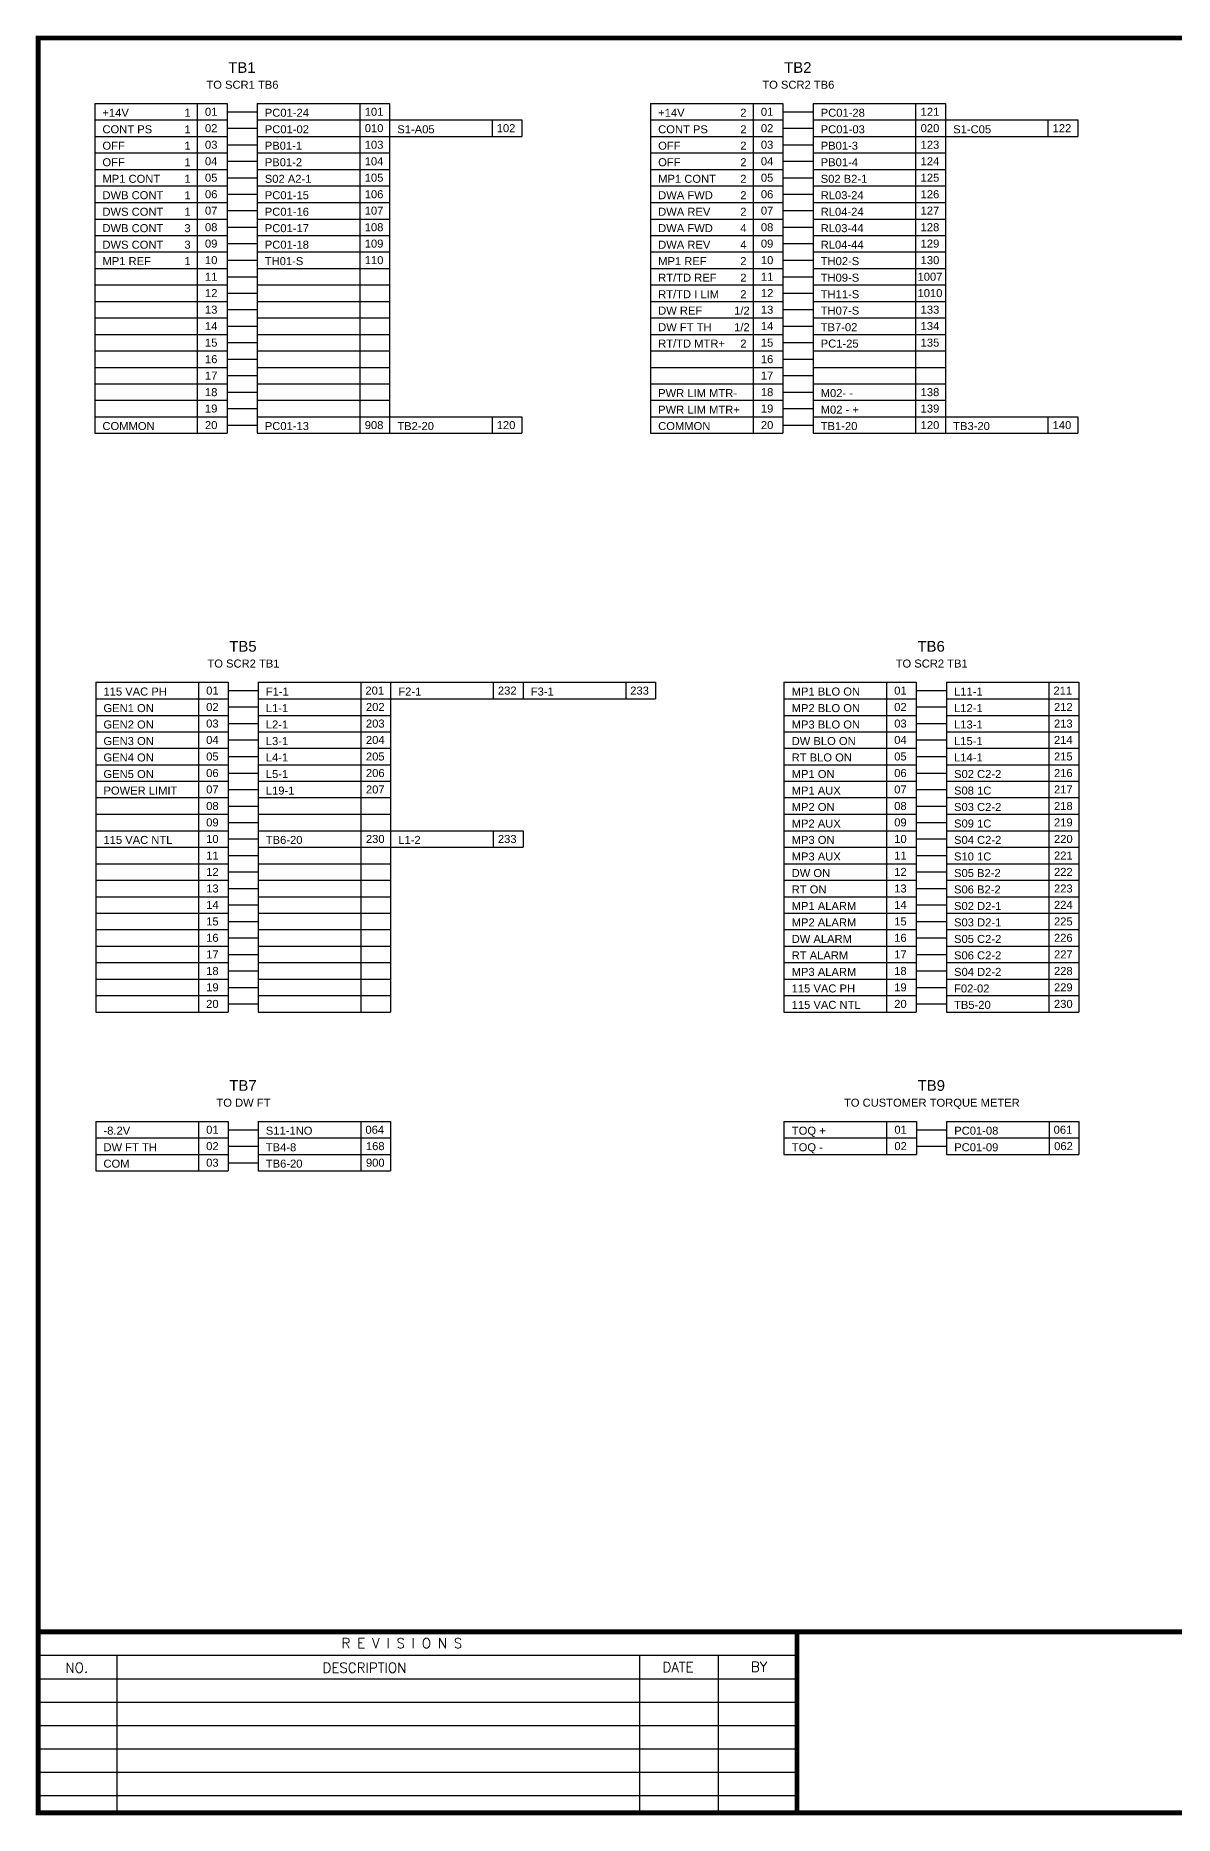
# Model space of a CAD drawing. Extents: x 0.9 to 17.6, y -2.5 to 7.9.
# Drawn here: x 0.94 to 7.61, y -2.51 to 7.91 of the extents above; entities that cross this region are included whole.
import ezdxf
from ezdxf.enums import TextEntityAlignment as Align

# ---------------------------------------------------------------- set-up
doc = ezdxf.new("R2010")
doc.units = 0
doc.header["$MEASUREMENT"] = 0
doc.layers.get('0').update_dxf_attribs({"linetype": 'CONTINUOUS'})
doc.layers.add('DRAWING', color=7, linetype='CONTINUOUS')
doc.styles.add('ROMAND', font='ROMAND.shx')
doc.styles.get("Standard").update_dxf_attribs({"font": 'ARIAL.TTF'})

msp = doc.modelspace()

# ---------------------------------------------------------------- linework, layer by layer
at = {"color": 4}
for p, q in [((0.956, -1.436), (0.956, -2.496)), ((0.956, -1.573), (5.401, -1.573)), ((1.417, -1.573), (1.417, -2.496)), ((4.479, -1.573), (4.479, -2.496)), ((4.94, -1.573), (4.94, -2.496))]:
    msp.add_line(p, q, dxfattribs=at)
at = {"color": 3}
for p, q in [((0.956, -1.71), (5.401, -1.71)), ((0.956, -1.847), (5.401, -1.847)), ((0.956, -1.984), (5.401, -1.984)), ((0.956, -2.121), (5.401, -2.121)), ((0.956, -2.257), (5.401, -2.257)), ((0.956, -2.394), (5.401, -2.394))]:
    msp.add_line(p, q, dxfattribs=at)
at = {"color": 4, "const_width": 0.0288}
msp.add_lwpolyline([(17.588, -2.496), (17.588, 7.899), (0.956, 7.899), (0.956, -2.496)], close=True, dxfattribs=at)
for points in [[(0.956, -1.436), (17.588, -1.436)], [(5.401, -1.436), (5.401, -2.496)]]:
    msp.add_lwpolyline(points, dxfattribs=at)
at = {"layer": 'DRAWING'}
for p, q in [((1.288, 7.515), (1.288, 5.584)), ((1.288, 7.515), (2.063, 7.515)), ((1.888, 7.515), (1.888, 5.584)), ((2.063, 7.515), (2.063, 5.584)), ((2.239, 7.515), (2.239, 5.584)), ((2.239, 7.515), (3.015, 7.515)), ((2.239, 7.515), (2.239, 7.419)), ((2.84, 7.515), (2.84, 5.584)), ((3.015, 7.515), (3.015, 5.584)), ((4.543, 7.515), (4.543, 5.584)), ((4.543, 7.515), (5.319, 7.515)), ((5.144, 7.515), (5.144, 5.584)), ((5.319, 7.515), (5.319, 5.584)), ((5.495, 7.515), (6.27, 7.515)), ((5.495, 7.515), (5.495, 5.584)), ((5.495, 7.515), (5.495, 7.419)), ((6.096, 7.515), (6.096, 5.584)), ((6.27, 7.515), (6.27, 5.584)), ((1.288, 7.419), (2.063, 7.419)), ((2.063, 7.467), (2.239, 7.467)), ((2.239, 7.419), (3.015, 7.419)), ((3.015, 7.419), (3.015, 7.322)), ((3.015, 7.419), (3.015, 7.322)), ((3.015, 7.419), (3.79, 7.419)), ((3.616, 7.419), (3.616, 7.322)), ((3.79, 7.419), (3.79, 7.322)), ((3.79, 7.419), (3.79, 7.322)), ((4.543, 7.419), (5.319, 7.419)), ((5.319, 7.467), (5.495, 7.467)), ((5.495, 7.419), (6.27, 7.419)), ((6.27, 7.419), (7.046, 7.419)), ((6.27, 7.419), (6.27, 7.322)), ((6.27, 7.419), (6.27, 7.322)), ((6.871, 7.419), (6.871, 7.322)), ((7.046, 7.419), (7.046, 7.322)), ((7.046, 7.419), (7.046, 7.322)), ((1.288, 7.322), (2.063, 7.322)), ((2.063, 7.371), (2.239, 7.371)), ((2.239, 7.322), (3.015, 7.322)), ((3.015, 7.322), (3.79, 7.322)), ((4.543, 7.322), (5.319, 7.322)), ((5.319, 7.371), (5.495, 7.371)), ((5.495, 7.322), (6.27, 7.322)), ((6.27, 7.322), (7.046, 7.322)), ((1.288, 7.226), (2.063, 7.226)), ((2.063, 7.274), (2.239, 7.274)), ((2.239, 7.226), (3.015, 7.226)), ((4.543, 7.226), (5.319, 7.226)), ((5.319, 7.274), (5.495, 7.274)), ((5.495, 7.226), (6.27, 7.226)), ((1.288, 7.129), (2.063, 7.129)), ((2.063, 7.177), (2.239, 7.177)), ((2.239, 7.129), (3.015, 7.129)), ((4.543, 7.129), (5.319, 7.129)), ((5.319, 7.177), (5.495, 7.177)), ((5.495, 7.129), (6.27, 7.129)), ((1.288, 7.033), (2.063, 7.033)), ((2.063, 7.081), (2.239, 7.081)), ((2.063, 6.984), (2.239, 6.984)), ((2.239, 7.033), (3.015, 7.033)), ((4.543, 7.033), (5.319, 7.033)), ((5.319, 7.081), (5.495, 7.081)), ((5.319, 6.984), (5.495, 6.984)), ((5.495, 7.033), (6.27, 7.033)), ((1.288, 6.936), (2.063, 6.936)), ((2.063, 6.888), (2.239, 6.888)), ((2.239, 6.936), (3.015, 6.936)), ((4.543, 6.936), (5.319, 6.936)), ((5.319, 6.888), (5.495, 6.888)), ((5.495, 6.936), (6.27, 6.936)), ((1.288, 6.839), (2.063, 6.839)), ((2.063, 6.791), (2.239, 6.791)), ((2.239, 6.839), (3.015, 6.839)), ((2.239, 6.839), (3.015, 6.839)), ((4.543, 6.839), (5.319, 6.839)), ((5.319, 6.791), (5.495, 6.791)), ((5.495, 6.839), (6.27, 6.839)), ((5.495, 6.839), (6.27, 6.839)), ((1.288, 6.743), (2.063, 6.743)), ((2.063, 6.695), (2.239, 6.695)), ((2.239, 6.743), (3.015, 6.743)), ((2.239, 6.743), (3.015, 6.743)), ((4.543, 6.743), (5.319, 6.743)), ((5.319, 6.695), (5.495, 6.695)), ((5.495, 6.743), (6.27, 6.743)), ((5.495, 6.743), (6.27, 6.743)), ((5.495, 6.743), (6.27, 6.743)), ((1.288, 6.646), (2.063, 6.646)), ((2.063, 6.598), (2.239, 6.598)), ((2.239, 6.646), (3.015, 6.646)), ((2.239, 6.646), (3.015, 6.646)), ((4.543, 6.646), (5.319, 6.646)), ((5.319, 6.598), (5.495, 6.598)), ((5.495, 6.646), (6.27, 6.646)), ((5.495, 6.646), (6.27, 6.646)), ((1.288, 6.55), (2.063, 6.55)), ((2.063, 6.501), (2.239, 6.501)), ((2.239, 6.55), (3.015, 6.55)), ((4.543, 6.55), (5.319, 6.55)), ((5.319, 6.501), (5.495, 6.501)), ((5.495, 6.55), (6.27, 6.55)), ((1.288, 6.453), (2.063, 6.453)), ((2.063, 6.405), (2.239, 6.405)), ((2.239, 6.453), (3.015, 6.453)), ((4.543, 6.453), (5.319, 6.453)), ((4.543, 6.453), (5.319, 6.453)), ((4.543, 6.453), (5.319, 6.453)), ((5.319, 6.405), (5.495, 6.405)), ((5.495, 6.453), (6.27, 6.453)), ((5.495, 6.453), (6.27, 6.453)), ((1.288, 6.356), (2.063, 6.356)), ((1.288, 6.26), (2.063, 6.26)), ((2.063, 6.308), (2.239, 6.308)), ((2.239, 6.356), (3.015, 6.356)), ((2.239, 6.26), (3.015, 6.26)), ((4.543, 6.356), (5.319, 6.356)), ((4.543, 6.356), (5.319, 6.356)), ((4.543, 6.356), (5.319, 6.356)), ((4.543, 6.26), (5.319, 6.26)), ((4.543, 6.26), (5.319, 6.26)), ((4.543, 6.26), (5.319, 6.26)), ((5.319, 6.308), (5.495, 6.308)), ((5.495, 6.356), (6.27, 6.356)), ((5.495, 6.356), (6.27, 6.356)), ((5.495, 6.26), (6.27, 6.26)), ((5.495, 6.26), (6.27, 6.26)), ((1.288, 6.163), (2.063, 6.163)), ((2.063, 6.212), (2.239, 6.212)), ((2.239, 6.163), (3.015, 6.163)), ((4.543, 6.163), (5.319, 6.163)), ((4.543, 6.163), (5.319, 6.163)), ((4.543, 6.163), (5.319, 6.163)), ((5.319, 6.212), (5.495, 6.212)), ((5.495, 6.163), (6.27, 6.163)), ((5.495, 6.163), (6.27, 6.163)), ((1.288, 6.067), (2.063, 6.067)), ((2.063, 6.115), (2.239, 6.115)), ((2.239, 6.067), (3.015, 6.067)), ((4.543, 6.067), (5.319, 6.067)), ((4.543, 6.067), (5.319, 6.067)), ((4.543, 6.067), (5.319, 6.067)), ((5.319, 6.115), (5.495, 6.115)), ((5.495, 6.067), (6.27, 6.067)), ((5.495, 6.067), (6.27, 6.067)), ((1.288, 5.97), (2.063, 5.97)), ((2.063, 6.018), (2.239, 6.018)), ((2.239, 5.97), (3.015, 5.97)), ((4.543, 5.97), (5.319, 5.97)), ((5.319, 6.018), (5.495, 6.018)), ((5.495, 5.97), (6.27, 5.97)), ((1.288, 5.874), (2.063, 5.874)), ((2.063, 5.922), (2.239, 5.922)), ((2.239, 5.874), (3.015, 5.874)), ((4.543, 5.874), (5.319, 5.874)), ((5.319, 5.922), (5.495, 5.922)), ((5.495, 5.874), (6.27, 5.874)), ((1.288, 5.777), (2.063, 5.777)), ((2.063, 5.825), (2.239, 5.825)), ((2.239, 5.777), (3.015, 5.777)), ((4.543, 5.777), (5.319, 5.777)), ((5.319, 5.825), (5.495, 5.825)), ((5.495, 5.777), (6.27, 5.777)), ((5.495, 5.777), (6.27, 5.777)), ((5.495, 5.777), (6.27, 5.777)), ((1.288, 5.68), (2.063, 5.68)), ((2.063, 5.729), (2.239, 5.729)), ((2.063, 5.632), (2.239, 5.632)), ((2.239, 5.68), (3.015, 5.68)), ((3.015, 5.68), (3.79, 5.68)), ((3.015, 5.68), (3.015, 5.584)), ((3.015, 5.68), (3.015, 5.584)), ((3.616, 5.68), (3.616, 5.584)), ((3.79, 5.68), (3.79, 5.584)), ((3.79, 5.68), (3.79, 5.584)), ((4.543, 5.68), (5.319, 5.68)), ((4.543, 5.68), (5.319, 5.68)), ((5.319, 5.729), (5.495, 5.729)), ((5.319, 5.632), (5.495, 5.632)), ((5.495, 5.68), (6.27, 5.68)), ((5.495, 5.68), (6.27, 5.68)), ((6.27, 5.68), (7.046, 5.68)), ((6.27, 5.68), (6.27, 5.584)), ((6.27, 5.68), (6.27, 5.584)), ((6.871, 5.68), (6.871, 5.584)), ((7.046, 5.68), (7.046, 5.584)), ((7.046, 5.68), (7.046, 5.584)), ((1.288, 5.584), (2.063, 5.584)), ((2.239, 5.584), (3.015, 5.584)), ((3.015, 5.584), (3.79, 5.584)), ((4.543, 5.584), (5.319, 5.584)), ((5.495, 5.584), (6.27, 5.584)), ((6.27, 5.584), (7.046, 5.584)), ((1.294, 4.126), (1.294, 2.194)), ((1.294, 4.126), (2.07, 4.126)), ((1.895, 4.126), (1.895, 2.194)), ((2.07, 4.126), (2.07, 2.194)), ((2.07, 4.077), (2.245, 4.077)), ((2.245, 4.126), (2.245, 2.194)), ((2.245, 4.126), (4.573, 4.126)), ((2.245, 4.126), (2.245, 4.029)), ((2.846, 4.126), (2.846, 2.194)), ((3.021, 4.126), (3.021, 2.194)), ((3.021, 4.126), (3.021, 4.029)), ((3.622, 4.126), (3.622, 4.029)), ((3.797, 4.126), (3.797, 4.029)), ((3.797, 4.126), (3.797, 4.029)), ((3.797, 4.126), (4.573, 4.126)), ((4.398, 4.126), (4.398, 4.029)), ((4.573, 4.126), (4.573, 4.029)), ((4.573, 4.126), (4.573, 4.029)), ((5.324, 4.126), (5.324, 2.194)), ((5.324, 4.126), (6.1, 4.126)), ((5.925, 4.126), (5.925, 2.194)), ((6.1, 4.126), (6.1, 2.194)), ((6.1, 4.077), (6.276, 4.077)), ((6.276, 4.126), (6.276, 2.194)), ((6.276, 4.126), (7.052, 4.126)), ((6.276, 4.126), (6.276, 4.029)), ((6.877, 4.126), (6.877, 2.194)), ((7.052, 4.126), (7.052, 2.194)), ((7.052, 4.126), (7.052, 4.029)), ((1.294, 4.029), (2.07, 4.029)), ((2.07, 3.981), (2.245, 3.981)), ((2.245, 4.029), (4.573, 4.029)), ((3.797, 4.029), (4.573, 4.029)), ((5.324, 4.029), (6.1, 4.029)), ((6.1, 3.981), (6.276, 3.981)), ((6.276, 4.029), (7.052, 4.029)), ((1.294, 3.932), (2.07, 3.932)), ((2.07, 3.884), (2.245, 3.884)), ((2.245, 3.932), (3.021, 3.932)), ((5.324, 3.932), (6.1, 3.932)), ((6.1, 3.884), (6.276, 3.884)), ((6.276, 3.932), (7.052, 3.932)), ((1.294, 3.836), (2.07, 3.836)), ((2.07, 3.788), (2.245, 3.788)), ((2.245, 3.836), (3.021, 3.836)), ((2.245, 3.836), (3.021, 3.836)), ((5.324, 3.836), (6.1, 3.836)), ((6.1, 3.788), (6.276, 3.788)), ((6.276, 3.836), (7.052, 3.836)), ((6.276, 3.836), (7.052, 3.836)), ((1.294, 3.739), (2.07, 3.739)), ((2.07, 3.691), (2.245, 3.691)), ((2.245, 3.739), (3.021, 3.739)), ((2.245, 3.739), (3.021, 3.739)), ((5.324, 3.739), (6.1, 3.739)), ((6.1, 3.691), (6.276, 3.691)), ((6.276, 3.739), (7.052, 3.739)), ((6.276, 3.739), (7.052, 3.739)), ((1.294, 3.643), (2.07, 3.643)), ((1.294, 3.643), (2.07, 3.643)), ((1.294, 3.546), (2.07, 3.546)), ((1.294, 3.546), (2.07, 3.546)), ((2.07, 3.594), (2.245, 3.594)), ((2.245, 3.643), (3.021, 3.643)), ((2.245, 3.643), (3.021, 3.643)), ((2.245, 3.546), (3.021, 3.546)), ((2.245, 3.546), (3.021, 3.546)), ((5.324, 3.643), (6.1, 3.643)), ((5.324, 3.643), (6.1, 3.643)), ((5.324, 3.546), (6.1, 3.546)), ((5.324, 3.546), (6.1, 3.546)), ((6.1, 3.594), (6.276, 3.594)), ((6.276, 3.643), (7.052, 3.643)), ((6.276, 3.643), (7.052, 3.643)), ((6.276, 3.546), (7.052, 3.546)), ((6.276, 3.546), (7.052, 3.546)), ((6.276, 3.546), (7.052, 3.546)), ((1.294, 3.45), (2.07, 3.45)), ((1.294, 3.45), (2.07, 3.45)), ((1.294, 3.45), (2.07, 3.45)), ((2.07, 3.498), (2.245, 3.498)), ((2.245, 3.45), (3.021, 3.45)), ((2.245, 3.45), (3.021, 3.45)), ((5.324, 3.45), (6.1, 3.45)), ((5.324, 3.45), (6.1, 3.45)), ((5.324, 3.45), (6.1, 3.45)), ((6.1, 3.498), (6.276, 3.498)), ((6.276, 3.45), (7.052, 3.45)), ((6.276, 3.45), (7.052, 3.45)), ((6.276, 3.45), (7.052, 3.45)), ((1.294, 3.353), (2.07, 3.353)), ((1.294, 3.353), (2.07, 3.353)), ((2.07, 3.401), (2.245, 3.401)), ((2.245, 3.353), (3.021, 3.353)), ((5.324, 3.353), (6.1, 3.353)), ((5.324, 3.353), (6.1, 3.353)), ((5.324, 3.353), (6.1, 3.353)), ((6.1, 3.401), (6.276, 3.401)), ((6.276, 3.353), (7.052, 3.353)), ((6.276, 3.353), (7.052, 3.353)), ((6.276, 3.353), (7.052, 3.353)), ((1.294, 3.256), (2.07, 3.256)), ((1.294, 3.256), (2.07, 3.256)), ((2.07, 3.305), (2.245, 3.305)), ((2.245, 3.256), (3.021, 3.256)), ((3.021, 3.256), (3.021, 3.16)), ((3.021, 3.256), (3.797, 3.256)), ((3.021, 3.256), (3.021, 3.16)), ((3.021, 3.256), (3.021, 3.16)), ((3.622, 3.256), (3.622, 3.16)), ((3.797, 3.256), (3.797, 3.16)), ((3.797, 3.256), (3.797, 3.16)), ((5.324, 3.256), (6.1, 3.256)), ((5.324, 3.256), (6.1, 3.256)), ((5.324, 3.256), (6.1, 3.256)), ((6.1, 3.305), (6.276, 3.305)), ((6.276, 3.256), (7.052, 3.256)), ((6.276, 3.256), (7.052, 3.256)), ((6.276, 3.256), (7.052, 3.256)), ((7.052, 3.256), (7.052, 3.16)), ((7.052, 3.256), (7.052, 3.16)), ((7.052, 3.256), (7.052, 3.16)), ((1.294, 3.16), (2.07, 3.16)), ((1.294, 3.16), (2.07, 3.16)), ((2.07, 3.208), (2.245, 3.208)), ((2.245, 3.16), (3.021, 3.16)), ((3.021, 3.16), (3.797, 3.16)), ((5.324, 3.16), (6.1, 3.16)), ((5.324, 3.16), (6.1, 3.16)), ((5.324, 3.16), (6.1, 3.16)), ((6.1, 3.208), (6.276, 3.208)), ((6.276, 3.16), (7.052, 3.16)), ((6.276, 3.16), (7.052, 3.16)), ((1.294, 3.063), (2.07, 3.063)), ((1.294, 3.063), (2.07, 3.063)), ((1.294, 3.063), (2.07, 3.063)), ((1.294, 3.063), (2.07, 3.063)), ((2.07, 3.111), (2.245, 3.111)), ((2.245, 3.063), (3.021, 3.063)), ((5.324, 3.063), (6.1, 3.063)), ((5.324, 3.063), (6.1, 3.063)), ((5.324, 3.063), (6.1, 3.063)), ((5.324, 3.063), (6.1, 3.063)), ((5.324, 3.063), (6.1, 3.063)), ((6.1, 3.111), (6.276, 3.111)), ((6.276, 3.063), (7.052, 3.063)), ((6.276, 3.063), (7.052, 3.063)), ((6.276, 3.063), (7.052, 3.063)), ((1.294, 2.967), (2.07, 2.967)), ((1.294, 2.967), (2.07, 2.967)), ((1.294, 2.967), (2.07, 2.967)), ((2.07, 3.015), (2.245, 3.015)), ((2.245, 2.967), (3.021, 2.967)), ((5.324, 2.967), (6.1, 2.967)), ((5.324, 2.967), (6.1, 2.967)), ((5.324, 2.967), (6.1, 2.967)), ((5.324, 2.967), (6.1, 2.967)), ((6.1, 3.015), (6.276, 3.015)), ((6.276, 2.967), (7.052, 2.967)), ((6.276, 2.967), (7.052, 2.967)), ((6.276, 2.967), (7.052, 2.967)), ((1.294, 2.87), (2.07, 2.87)), ((1.294, 2.87), (2.07, 2.87)), ((1.294, 2.87), (2.07, 2.87)), ((1.294, 2.87), (2.07, 2.87)), ((2.07, 2.918), (2.245, 2.918)), ((2.07, 2.822), (2.245, 2.822)), ((2.245, 2.87), (3.021, 2.87)), ((5.324, 2.87), (6.1, 2.87)), ((5.324, 2.87), (6.1, 2.87)), ((5.324, 2.87), (6.1, 2.87)), ((5.324, 2.87), (6.1, 2.87)), ((5.324, 2.87), (6.1, 2.87)), ((6.1, 2.918), (6.276, 2.918)), ((6.1, 2.822), (6.276, 2.822)), ((6.276, 2.87), (7.052, 2.87)), ((6.276, 2.87), (7.052, 2.87)), ((6.276, 2.87), (7.052, 2.87)), ((1.294, 2.773), (2.07, 2.773)), ((1.294, 2.773), (2.07, 2.773)), ((1.294, 2.773), (2.07, 2.773)), ((2.07, 2.725), (2.245, 2.725)), ((2.245, 2.773), (3.021, 2.773)), ((5.324, 2.773), (6.1, 2.773)), ((5.324, 2.773), (6.1, 2.773)), ((5.324, 2.773), (6.1, 2.773)), ((5.324, 2.773), (6.1, 2.773)), ((6.1, 2.725), (6.276, 2.725)), ((6.276, 2.773), (7.052, 2.773)), ((6.276, 2.773), (7.052, 2.773)), ((6.276, 2.773), (7.052, 2.773)), ((1.294, 2.677), (2.07, 2.677)), ((1.294, 2.677), (2.07, 2.677)), ((1.294, 2.677), (2.07, 2.677)), ((2.07, 2.629), (2.245, 2.629)), ((2.245, 2.677), (3.021, 2.677)), ((5.324, 2.677), (6.1, 2.677)), ((5.324, 2.677), (6.1, 2.677)), ((5.324, 2.677), (6.1, 2.677)), ((5.324, 2.677), (6.1, 2.677)), ((6.1, 2.629), (6.276, 2.629)), ((6.276, 2.677), (7.052, 2.677)), ((6.276, 2.677), (7.052, 2.677)), ((6.276, 2.677), (7.052, 2.677)), ((1.294, 2.58), (2.07, 2.58)), ((1.294, 2.58), (2.07, 2.58)), ((1.294, 2.58), (2.07, 2.58)), ((2.07, 2.532), (2.245, 2.532)), ((2.245, 2.58), (3.021, 2.58)), ((5.324, 2.58), (6.1, 2.58)), ((5.324, 2.58), (6.1, 2.58)), ((5.324, 2.58), (6.1, 2.58)), ((5.324, 2.58), (6.1, 2.58)), ((6.1, 2.532), (6.276, 2.532)), ((6.276, 2.58), (7.052, 2.58)), ((6.276, 2.58), (7.052, 2.58)), ((6.276, 2.58), (7.052, 2.58)), ((1.294, 2.484), (2.07, 2.484)), ((1.294, 2.484), (2.07, 2.484)), ((1.294, 2.484), (2.07, 2.484)), ((2.07, 2.435), (2.245, 2.435)), ((2.245, 2.484), (3.021, 2.484)), ((5.324, 2.484), (6.1, 2.484)), ((5.324, 2.484), (6.1, 2.484)), ((5.324, 2.484), (6.1, 2.484)), ((5.324, 2.484), (6.1, 2.484)), ((6.1, 2.435), (6.276, 2.435)), ((6.276, 2.484), (7.052, 2.484)), ((6.276, 2.484), (7.052, 2.484)), ((6.276, 2.484), (7.052, 2.484)), ((1.294, 2.387), (2.07, 2.387)), ((1.294, 2.387), (2.07, 2.387)), ((2.07, 2.339), (2.245, 2.339)), ((2.245, 2.387), (3.021, 2.387)), ((5.324, 2.387), (6.1, 2.387)), ((5.324, 2.387), (6.1, 2.387)), ((5.324, 2.387), (6.1, 2.387)), ((6.1, 2.339), (6.276, 2.339)), ((6.276, 2.387), (7.052, 2.387)), ((6.276, 2.387), (7.052, 2.387)), ((6.276, 2.387), (7.052, 2.387)), ((1.294, 2.291), (2.07, 2.291)), ((1.294, 2.291), (2.07, 2.291)), ((1.294, 2.194), (2.07, 2.194)), ((2.07, 2.242), (2.245, 2.242)), ((2.245, 2.291), (3.021, 2.291)), ((2.245, 2.194), (3.021, 2.194)), ((5.324, 2.291), (6.1, 2.291)), ((5.324, 2.291), (6.1, 2.291)), ((5.324, 2.291), (6.1, 2.291)), ((5.324, 2.194), (6.1, 2.194)), ((5.324, 2.194), (6.1, 2.194)), ((6.1, 2.242), (6.276, 2.242)), ((6.276, 2.291), (7.052, 2.291)), ((6.276, 2.291), (7.052, 2.291)), ((6.276, 2.291), (7.052, 2.291)), ((6.276, 2.194), (7.052, 2.194)), ((6.276, 2.194), (7.052, 2.194)), ((1.294, 1.553), (2.07, 1.553)), ((1.294, 1.553), (1.294, 1.264)), ((1.895, 1.553), (1.895, 1.264)), ((2.07, 1.553), (2.07, 1.264)), ((2.07, 1.505), (2.245, 1.505)), ((2.245, 1.553), (3.021, 1.553)), ((2.245, 1.553), (2.245, 1.457)), ((2.245, 1.553), (2.245, 1.264)), ((2.846, 1.553), (2.846, 1.264)), ((3.021, 1.553), (3.021, 1.264)), ((5.325, 1.553), (6.101, 1.553)), ((5.325, 1.553), (5.325, 1.36)), ((5.926, 1.553), (5.926, 1.36)), ((6.101, 1.553), (6.101, 1.36)), ((6.101, 1.505), (6.277, 1.505)), ((6.277, 1.553), (7.052, 1.553)), ((6.277, 1.553), (6.277, 1.36)), ((6.277, 1.553), (6.277, 1.457)), ((6.878, 1.553), (6.878, 1.36)), ((7.052, 1.553), (7.052, 1.36)), ((1.294, 1.457), (2.07, 1.457)), ((1.294, 1.36), (2.07, 1.36)), ((2.07, 1.409), (2.245, 1.409)), ((2.245, 1.457), (3.021, 1.457)), ((2.245, 1.36), (3.021, 1.36)), ((5.325, 1.457), (6.101, 1.457)), ((5.325, 1.36), (6.101, 1.36)), ((6.101, 1.409), (6.277, 1.409)), ((6.277, 1.457), (7.052, 1.457)), ((6.277, 1.36), (7.052, 1.36)), ((1.294, 1.264), (2.07, 1.264)), ((2.07, 1.312), (2.245, 1.312)), ((2.245, 1.264), (3.021, 1.264)), ((2.245, 1.264), (3.021, 1.264))]:
    msp.add_line(p, q, dxfattribs=at)

# ---------------------------------------------------------------- texts
at = {"style": 'ROMAND'}
for s, height, p in [('R E V I S I O N S', 0.05763, (2.734, -1.531)), ('NO.', 0.0576, (1.116, -1.675)), ('DESCRIPTION', 0.05763, (2.622, -1.675)), ('DATE', 0.0576, (4.613, -1.671)), ('BY', 0.0576, (5.131, -1.669))]:
    msp.add_text(s, height=height, dxfattribs=at).set_placement(p)
at = {"layer": 'DRAWING'}
for s, height, p in [('TB1', 0.0625, (2.15, 7.695)), ('TB2', 0.0625, (5.406, 7.695)), ('TO SCR1 TB6', 0.04688, (2.153, 7.602)), ('TO SCR2 TB6', 0.04688, (5.409, 7.602)), ('TB5', 0.0625, (2.156, 4.305)), ('TB6', 0.0625, (6.187, 4.305)), ('TO SCR2 TB1', 0.04688, (2.159, 4.212)), ('TO SCR2 TB1', 0.04688, (6.19, 4.212)), ('TB7', 0.0625, (2.156, 1.733)), ('TB9', 0.0625, (6.188, 1.733)), ('TO DW FT', 0.0469, (2.159, 1.64)), ('TO CUSTOMER TORQUE METER', 0.04688, (6.191, 1.64))]:
    msp.add_text(s, height=height, dxfattribs=at).set_placement(p, align=Align.CENTER)
for s, height, p in [('+14V', 0.0469, (1.333, 7.438)), ('1', 0.0469, (1.813, 7.438)), ('PC01-24', 0.0469, (2.284, 7.438)), ('+14V', 0.0469, (4.588, 7.438)), ('2', 0.0469, (5.069, 7.438)), ('PC01-28', 0.0469, (5.54, 7.438)), ('CONT PS', 0.0469, (1.333, 7.341)), ('1', 0.0469, (1.813, 7.341)), ('PC01-02', 0.0469, (2.284, 7.341)), ('S1-A05', 0.0469, (3.06, 7.341)), ('CONT PS', 0.0469, (4.588, 7.341)), ('2', 0.0469, (5.069, 7.341)), ('PC01-03', 0.0469, (5.54, 7.341)), ('S1-C05', 0.0469, (6.316, 7.341)), ('OFF', 0.0469, (1.333, 7.245)), ('OFF', 0.0469, (1.333, 7.148)), ('1', 0.0469, (1.813, 7.245)), ('1', 0.0469, (1.813, 7.148)), ('PB01-1', 0.0469, (2.284, 7.245)), ('PB01-2', 0.0469, (2.284, 7.148)), ('OFF', 0.0469, (4.588, 7.245)), ('OFF', 0.0469, (4.588, 7.148)), ('2', 0.0469, (5.069, 7.245)), ('2', 0.0469, (5.069, 7.148)), ('PB01-3', 0.0469, (5.54, 7.245)), ('PB01-4', 0.0469, (5.54, 7.148)), ('MP1 CONT', 0.0469, (1.333, 7.051)), ('1', 0.0469, (1.813, 7.051)), ('S02 A2-1', 0.0469, (2.284, 7.051)), ('MP1 CONT', 0.0469, (4.588, 7.051)), ('2', 0.0469, (5.069, 7.051)), ('S02 B2-1', 0.0469, (5.54, 7.051)), ('DWB CONT', 0.0469, (1.333, 6.955)), ('1', 0.0469, (1.813, 6.955)), ('PC01-15', 0.0469, (2.284, 6.955)), ('DWA FWD', 0.0469, (4.588, 6.955)), ('2', 0.0469, (5.069, 6.955)), ('RL03-24', 0.0469, (5.54, 6.955)), ('DWS CONT', 0.0469, (1.333, 6.858)), ('1', 0.0469, (1.813, 6.858)), ('PC01-16', 0.0469, (2.284, 6.858)), ('DWA REV', 0.0469, (4.588, 6.858)), ('2', 0.0469, (5.069, 6.858)), ('RL04-24', 0.0469, (5.54, 6.858)), ('DWB CONT', 0.0469, (1.333, 6.762)), ('3', 0.0469, (1.813, 6.762)), ('PC01-17', 0.0469, (2.284, 6.762)), ('DWA FWD', 0.0469, (4.588, 6.762)), ('4', 0.0469, (5.069, 6.762)), ('RL03-44', 0.0469, (5.54, 6.762)), ('DWS CONT', 0.0469, (1.333, 6.665)), ('3', 0.0469, (1.813, 6.665)), ('PC01-18', 0.0469, (2.284, 6.665)), ('DWA REV', 0.0469, (4.588, 6.665)), ('4', 0.0469, (5.069, 6.665)), ('RL04-44', 0.0469, (5.54, 6.665)), ('MP1 REF', 0.0469, (1.333, 6.569)), ('1', 0.0469, (1.813, 6.569)), ('TH01-S', 0.0469, (2.284, 6.569)), ('MP1 REF', 0.0469, (4.588, 6.569)), ('2', 0.0469, (5.069, 6.569)), ('TH02-S', 0.0469, (5.54, 6.569)), ('RT/TD REF', 0.0469, (4.588, 6.472)), ('2', 0.0469, (5.069, 6.472)), ('TH09-S', 0.0469, (5.54, 6.472)), ('RT/TD I LIM', 0.04688, (4.588, 6.375)), ('2', 0.0469, (5.069, 6.375)), ('TH11-S', 0.0469, (5.54, 6.375)), ('DW REF', 0.0469, (4.588, 6.279)), ('1/2', 0.0469, (5.033, 6.279)), ('TH07-S', 0.0469, (5.54, 6.279)), ('DW FT TH', 0.0469, (4.588, 6.182)), ('1/2', 0.0469, (5.033, 6.182)), ('TB7-02', 0.0469, (5.54, 6.182)), ('RT/TD MTR+', 0.0469, (4.588, 6.086)), ('2', 0.0469, (5.069, 6.086)), ('PC1-25', 0.0469, (5.54, 6.086)), ('PWR LIM MTR-', 0.04688, (4.588, 5.796)), ('M02- -', 0.0469, (5.54, 5.796)), ('PWR LIM MTR+', 0.04688, (4.588, 5.699)), ('M02 - +', 0.0469, (5.54, 5.699)), ('COMMON', 0.0469, (1.333, 5.603)), ('PC01-13', 0.0469, (2.284, 5.603)), ('TB2-20', 0.0469, (3.06, 5.603)), ('COMMON', 0.0469, (4.588, 5.603)), ('TB1-20', 0.0469, (5.54, 5.603)), ('TB3-20', 0.0469, (6.316, 5.603)), ('115 VAC PH', 0.0469, (1.339, 4.048)), ('F1-1', 0.0469, (2.29, 4.048)), ('F2-1', 0.0469, (3.066, 4.048)), ('F3-1', 0.0469, (3.842, 4.048)), ('MP1 BLO ON', 0.0469, (5.37, 4.048)), ('L11-1', 0.0469, (6.321, 4.048)), ('GEN1 ON', 0.0469, (1.339, 3.951)), ('L1-1', 0.0469, (2.29, 3.951)), ('MP2 BLO ON', 0.0469, (5.37, 3.951)), ('L12-1', 0.0469, (6.321, 3.951)), ('GEN2 ON', 0.0469, (1.339, 3.855)), ('L2-1', 0.0469, (2.29, 3.855)), ('MP3 BLO ON', 0.0469, (5.37, 3.855)), ('L13-1', 0.0469, (6.321, 3.855)), ('GEN3 ON', 0.0469, (1.339, 3.758)), ('L3-1', 0.0469, (2.29, 3.758)), ('DW BLO ON', 0.0469, (5.37, 3.758)), ('L15-1', 0.0469, (6.321, 3.758)), ('GEN4 ON', 0.0469, (1.339, 3.662)), ('L4-1', 0.0469, (2.29, 3.662)), ('RT BLO ON', 0.0469, (5.37, 3.662)), ('L14-1', 0.0469, (6.321, 3.662)), ('GEN5 ON', 0.0469, (1.339, 3.565)), ('L5-1', 0.0469, (2.29, 3.565)), ('MP1 ON', 0.0469, (5.37, 3.565)), ('S02 C2-2', 0.0469, (6.321, 3.565)), ('POWER LIMIT', 0.04688, (1.339, 3.468)), ('L19-1', 0.0469, (2.29, 3.468)), ('MP1 AUX', 0.0469, (5.37, 3.468)), ('S08 1C', 0.0469, (6.321, 3.468)), ('MP2 ON', 0.0469, (5.37, 3.372)), ('S03 C2-2', 0.0469, (6.321, 3.372)), ('MP2 AUX', 0.0469, (5.37, 3.275)), ('S09 1C', 0.0469, (6.321, 3.275)), ('115 VAC NTL', 0.04688, (1.339, 3.179)), ('TB6-20', 0.0469, (2.29, 3.179)), ('L1-2', 0.0469, (3.066, 3.179)), ('MP3 ON', 0.0469, (5.37, 3.179)), ('MP3 AUX', 0.0469, (5.37, 3.082)), ('S04 C2-2', 0.0469, (6.321, 3.179)), ('S10 1C', 0.0469, (6.321, 3.082)), ('DW ON', 0.0469, (5.37, 2.985)), ('S05 B2-2', 0.0469, (6.321, 2.985)), ('RT ON', 0.0469, (5.37, 2.889)), ('S06 B2-2', 0.0469, (6.321, 2.889)), ('MP1 ALARM', 0.0469, (5.37, 2.792)), ('S02 D2-1', 0.0469, (6.321, 2.792)), ('MP2 ALARM', 0.0469, (5.37, 2.696)), ('S03 D2-1', 0.0469, (6.321, 2.696)), ('DW ALARM', 0.0469, (5.37, 2.599)), ('S05 C2-2', 0.0469, (6.321, 2.599)), ('RT ALARM', 0.0469, (5.37, 2.503)), ('S06 C2-2', 0.0469, (6.321, 2.503)), ('MP3 ALARM', 0.0469, (5.37, 2.406)), ('S04 D2-2', 0.0469, (6.321, 2.406)), ('115 VAC PH', 0.0469, (5.37, 2.309)), ('F02-02', 0.0469, (6.321, 2.309)), ('115 VAC NTL', 0.04688, (5.37, 2.213)), ('TB5-20', 0.0469, (6.321, 2.213)), ('-8.2V', 0.0469, (1.339, 1.476)), ('S11-1NO', 0.0469, (2.29, 1.476)), ('TOQ +', 0.0469, (5.371, 1.476)), ('PC01-08', 0.0469, (6.322, 1.476)), ('DW FT TH', 0.0469, (1.339, 1.379)), ('TB4-8', 0.0469, (2.29, 1.379)), ('TOQ -', 0.0469, (5.371, 1.379)), ('PC01-09', 0.0469, (6.322, 1.379)), ('COM', 0.0469, (1.339, 1.283)), ('TB6-20', 0.0469, (2.29, 1.283))]:
    msp.add_text(s, height=height, dxfattribs=at).set_placement(p)
for s, p in [('01', (1.97, 7.467)), ('101', (2.924, 7.467)), ('01', (5.226, 7.467)), ('121', (6.18, 7.467)), ('02', (1.97, 7.371)), ('03', (1.97, 7.274)), ('010', (2.924, 7.371)), ('103', (2.924, 7.274)), ('102', (3.697, 7.371)), ('02', (5.226, 7.371)), ('03', (5.226, 7.274)), ('020', (6.18, 7.371)), ('123', (6.18, 7.274)), ('122', (6.953, 7.371)), ('04', (1.97, 7.177)), ('104', (2.924, 7.177)), ('04', (5.226, 7.177)), ('124', (6.18, 7.177)), ('05', (1.97, 7.081)), ('105', (2.924, 7.081)), ('05', (5.226, 7.081)), ('125', (6.18, 7.081)), ('06', (1.97, 6.984)), ('106', (2.924, 6.984)), ('06', (5.226, 6.984)), ('126', (6.18, 6.984)), ('07', (1.97, 6.888)), ('107', (2.924, 6.888)), ('07', (5.226, 6.888)), ('127', (6.18, 6.888)), ('08', (1.97, 6.791)), ('108', (2.924, 6.791)), ('08', (5.226, 6.791)), ('128', (6.18, 6.791)), ('09', (1.97, 6.695)), ('109', (2.924, 6.695)), ('09', (5.226, 6.695)), ('129', (6.18, 6.695)), ('10', (1.97, 6.598)), ('110', (2.924, 6.598)), ('10', (5.226, 6.598)), ('130', (6.18, 6.598)), ('11', (1.97, 6.501)), ('11', (5.226, 6.501)), ('1007', (6.18, 6.501)), ('12', (1.97, 6.405)), ('12', (5.226, 6.405)), ('1010', (6.18, 6.405)), ('13', (1.97, 6.308)), ('13', (5.226, 6.308)), ('133', (6.18, 6.308)), ('14', (1.97, 6.212)), ('14', (5.226, 6.212)), ('134', (6.18, 6.212)), ('15', (1.97, 6.115)), ('15', (5.226, 6.115)), ('135', (6.18, 6.115)), ('16', (1.97, 6.018)), ('17', (1.97, 5.922)), ('16', (5.226, 6.018)), ('17', (5.226, 5.922)), ('18', (1.97, 5.825)), ('18', (5.226, 5.825)), ('138', (6.18, 5.825)), ('19', (1.97, 5.729)), ('19', (5.226, 5.729)), ('139', (6.18, 5.729)), ('20', (1.97, 5.632)), ('908', (2.924, 5.632)), ('120', (3.697, 5.632)), ('20', (5.226, 5.632)), ('120', (6.18, 5.632)), ('140', (6.953, 5.632)), ('01', (1.977, 4.077)), ('201', (2.928, 4.077)), ('232', (3.704, 4.077)), ('233', (4.479, 4.077)), ('01', (6.007, 4.077)), ('211', (6.958, 4.077)), ('02', (1.977, 3.981)), ('202', (2.931, 3.981)), ('02', (6.007, 3.981)), ('212', (6.961, 3.981)), ('03', (1.977, 3.884)), ('203', (2.931, 3.884)), ('03', (6.007, 3.884)), ('213', (6.961, 3.884)), ('04', (1.977, 3.788)), ('204', (2.931, 3.788)), ('04', (6.007, 3.788)), ('214', (6.961, 3.788)), ('05', (1.977, 3.691)), ('205', (2.931, 3.691)), ('05', (6.007, 3.691)), ('215', (6.961, 3.691)), ('06', (1.977, 3.594)), ('206', (2.931, 3.594)), ('06', (6.007, 3.594)), ('216', (6.961, 3.594)), ('07', (1.977, 3.498)), ('207', (2.931, 3.498)), ('07', (6.007, 3.498)), ('217', (6.961, 3.498)), ('08', (1.977, 3.401)), ('08', (6.007, 3.401)), ('218', (6.961, 3.401)), ('09', (1.977, 3.305)), ('10', (1.977, 3.208)), ('230', (2.931, 3.208)), ('233', (3.704, 3.208)), ('09', (6.007, 3.305)), ('10', (6.007, 3.208)), ('219', (6.961, 3.305)), ('220', (6.961, 3.208)), ('11', (1.977, 3.111)), ('11', (6.007, 3.111)), ('221', (6.961, 3.111)), ('12', (1.977, 3.015)), ('12', (6.007, 3.015)), ('222', (6.961, 3.015)), ('13', (1.977, 2.918)), ('13', (6.007, 2.918)), ('223', (6.961, 2.918)), ('14', (1.977, 2.822)), ('14', (6.007, 2.822)), ('224', (6.961, 2.822)), ('15', (1.977, 2.725)), ('15', (6.007, 2.725)), ('225', (6.961, 2.725)), ('16', (1.977, 2.629)), ('16', (6.007, 2.629)), ('226', (6.961, 2.629)), ('17', (1.977, 2.532)), ('17', (6.007, 2.532)), ('227', (6.961, 2.532)), ('18', (1.977, 2.435)), ('18', (6.007, 2.435)), ('228', (6.961, 2.435)), ('19', (1.977, 2.339)), ('19', (6.007, 2.339)), ('229', (6.961, 2.339)), ('20', (1.977, 2.242)), ('20', (6.007, 2.242)), ('230', (6.961, 2.242)), ('01', (1.977, 1.505)), ('064', (2.928, 1.505)), ('01', (6.008, 1.505)), ('061', (6.959, 1.505)), ('02', (1.977, 1.409)), ('168', (2.931, 1.409)), ('02', (6.008, 1.409)), ('062', (6.962, 1.409)), ('03', (1.977, 1.312)), ('900', (2.931, 1.312))]:
    msp.add_text(s, height=0.0469, dxfattribs=at).set_placement(p, align=Align.MIDDLE_CENTER)

doc.saveas('drawing.dxf')
